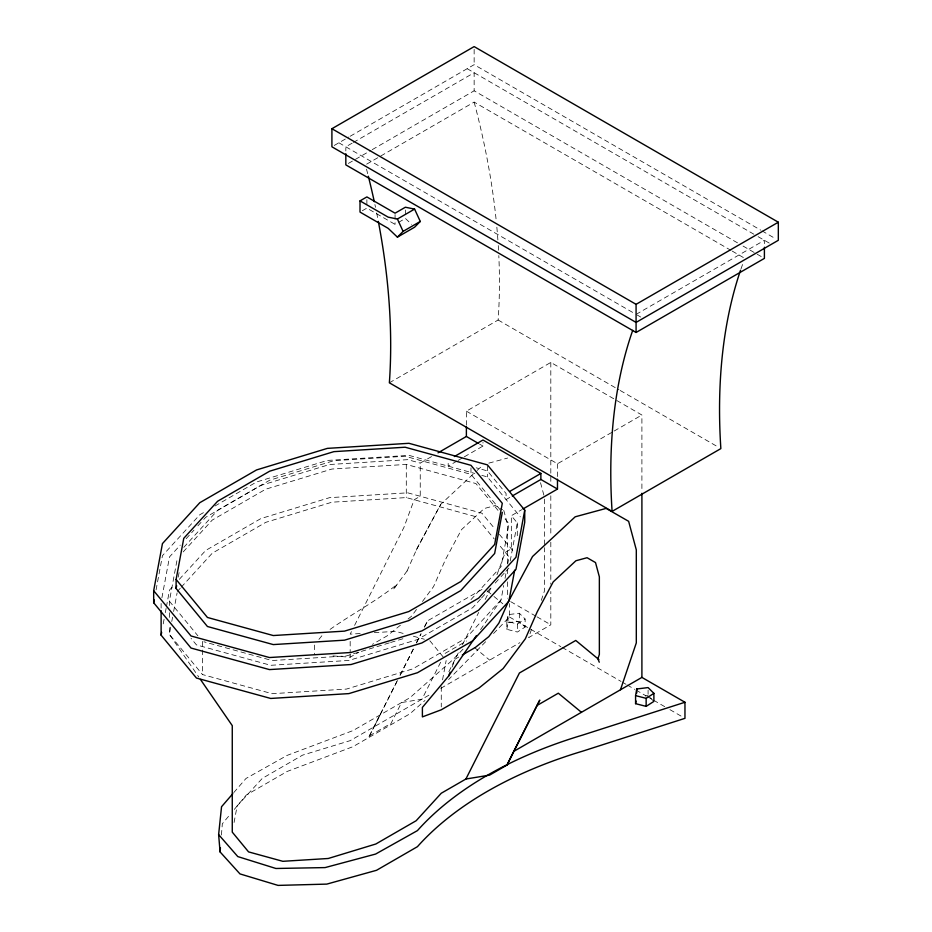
<?xml version="1.0" encoding="UTF-8"?>
<svg xmlns="http://www.w3.org/2000/svg" width="932" height="932" viewBox="0 0 932 932"><rect width="100%" height="100%" fill="white"/><g stroke="black" fill="none" stroke-linecap="round" stroke-linejoin="round"><path stroke-width="0.7" stroke-dasharray="4.66 3.5" d="M221.432 835.037L222.329 823.783L230.612 813.846M506.81 621.283L508.01 614.642L519.334 613.244L525.124 619.023L525.124 627.061L517.388 632.036L506.81 629.321L506.81 621.283L517.388 623.997L525.124 619.023M506.81 629.321L508.01 622.669L508.01 614.642M156.075 589.909L162.448 555.647L199.798 514.755L204.842 511.843M161.912 597.796L169.519 556.893L180.284 545.115M163.216 623.892L164.277 618.254M165.325 612.615L166.106 608.386M166.374 606.977L169.519 590.049L174.412 584.69M169.379 605.544L169.379 601.21L177.36 558.28M178.222 577.141L179.55 570.058M170.707 627.213L169.379 634.366L198.784 677.04M171.768 621.481L172.571 617.194M173.632 611.474L177.103 592.869M234.072 822.467L237.147 805.9L262.241 778.43L302.585 755.13L350.176 740.649L429.512 694.841M442.549 679.847L446.148 660.532M480.562 629.624L501.043 599.835L503.711 585.517M505.039 578.364L506.379 571.211M507.707 564.058L509.035 556.905L498.853 544.544M510.212 561.006L517.295 522.934L511.33 515.699L521.71 509.699M531.508 629.298L528.712 637.57L550.812 624.813L550.812 591.471M541.282 600.348L544.544 590.69L544.544 547.678M496.954 574.753L505.284 552.338L511.33 548.855L511.33 515.699M452.148 666.939L455.189 659.087L458.765 657.025M407.074 571.013L417.093 548.272L440.766 504.317L476.135 471.371M397.428 680.407L368.513 737.701L397.638 680.267M374.14 726.809L379.965 715.007M351.434 631.64L350.176 634.156L361.523 633.457M354.603 625.36L403.906 527.43L414.192 499.75L420.239 496.255L420.239 463.111L431.854 456.4M400.026 675.246L413.692 648.171M416.289 643.022L420.845 633.993M400.247 675.094L413.959 647.938M416.569 642.765L421.136 633.713M424.398 627.248L427.66 620.782L484.011 588.255M440.615 662.279L421.986 699.186L401.552 702.553L390.1 725.236L386.85 725.772L369.445 735.826M448.863 671.657L459.103 651.317M462.377 644.827L478.687 612.429M485.211 599.474L491.082 587.801M424.747 626.269L427.66 620.782M416.266 550.136L440.766 504.317M407.133 570.908L393.141 589.7L397.055 584.411C375.549 601.711 350.875 614.526 328.379 630.591M416.488 609.505L411.362 616.378L408.076 619.023M422.464 601.49L433.566 586.601L445.449 559.631L461.457 529.679L484.151 508.546L495.323 505.517L502.558 509.664M318.93 639.399L323.497 633.748M234.293 809.419L246.258 795.066L287.149 771.463L352.96 746.683L409.975 713.761L424.992 700.468M233.781 792.584L246.013 778.453L287.149 755.386L352.96 730.606L409.975 697.695L452.894 659.693L464.788 647.321M186.144 538.696L193.972 530.122M197.887 525.834L202.78 520.487M203.759 519.415L205.716 517.272L260.902 485.409L329.544 464.509L407.703 459.662L420.239 463.111M183.767 547.352L217.622 510.282L269.686 480.225L333.889 460.688L405.152 456.261L470.975 474.353L501.381 511.237M183.185 551.907L212.263 520.068L265.736 489.195L331.932 469.041L406.294 464.427L475.914 483.557L498.911 511.47M179.305 579.343L205.716 550.428L260.902 518.565L329.544 497.665L407.703 492.818L481.961 513.217L494.81 528.805M177.36 591.436L180.272 588.243M181.239 587.183L212.263 553.212L265.736 522.351L331.932 502.197L406.294 497.583L475.914 516.712L494.263 538.976M470.998 599.591L501.043 566.679L509.035 523.749L503.513 517.05M480.528 599.125L472.699 607.687L417.513 639.55L348.871 660.45L270.711 665.297L196.454 644.897L191.025 638.303M481.506 598.053L490.314 588.407M495.207 583.059L500.088 577.7M501.067 576.628L504.981 572.341M505.96 571.281L508.895 568.066M501.043 599.835L466.14 638.047L412.678 668.92L346.483 689.074L272.121 693.688L202.5 674.558L169.379 634.366L169.379 624.277M485.63 641.74L448.595 679.568M493.564 633.492L509.443 616.996L509.443 603.61M477.184 470.404L482.38 465.557M400.422 625.197L387.293 635.775L372.439 644.35M334.227 145.462L348.929 136.981M350.187 136.247L474.143 64.681L760.722 230.134M352.121 143.167L345.83 146.802L345.83 150.972M353.379 142.445L474.143 72.719L474.143 90.8L738.016 243.147M348.347 163.438L370.983 150.367M372.241 149.633L474.143 90.8M366.637 164.16L474.143 102.101L730.991 250.382M362.292 210.76L366.882 208.116L395.063 224.379L397.347 223.063M398.5 222.399L405.373 218.426L411.513 224.286M389.366 382.807L498.131 320.014A594.348 343.151 60 0 0 498.806 255.601M214.931 506.018L256.545 481.995L327.377 460.431L408.962 455.364L474.796 473.456M466.384 425.225L466.384 411.175L550.812 362.432L641.903 415.02L641.903 491.851M636.078 314.387L764.403 240.293L764.403 245.862M456.89 461.119L448.187 466.14L448.187 460.117M458.125 460.408L463.099 457.53M464.346 456.82L482.986 446.055L482.986 442.432M466.384 411.175L557.476 463.763L612.918 431.749M614.176 431.027L641.903 415.02M509.804 497.408L506.076 499.564L506.076 493.529L487.401 470.893L476.205 467.817M332.992 655.918L350.176 657.211L358.832 652.202M445.112 653.379L466.559 640.995M440.789 688.329L519.893 642.661M389.238 642.905L346.483 655.918L272.121 660.532L203.898 641.787M390.613 642.486L404.406 638.292M488.811 463.134L507.649 458.031M508.01 622.669L519.334 621.283L525.124 627.061M645.259 695.971L648.089 695.622M374.303 632.665L395.587 631.337L403.812 633.597M481.797 475.378L487.401 476.916L520.312 516.841M413.4 636.23L424.363 639.247M761.98 230.868L775.808 238.848M467.188 68.7L756.866 235.947M758.112 236.67L770.205 243.648M743.037 246.048L764.403 258.385M732.249 251.116L743.585 257.651M338.864 142.782L633.574 312.931M637.243 315.051L640.727 317.055M498.131 320.014L618.93 389.762M620.188 390.485L718.339 447.15M479.432 443.993L482.986 446.055M510.689 601.653L535.76 616.122M537.018 616.844L550.812 624.813M509.443 616.996L560.843 646.68M562.101 647.402L621.027 681.42M622.273 682.142L626.036 684.321M627.294 685.043L634.82 689.389M636.067 690.111L646.097 695.901M647.356 696.623L652.365 699.524M653.623 700.247L664.9 706.759M669.922 709.648L682.457 716.894M487.331 590.993L492.865 595.56M493.972 596.48L502.826 603.796M474.26 647.367L489.684 660.101M650.023 697.544L653.891 701.4M499.401 534.374L514.732 552.991M429.85 640.75L444.331 658.33M169.379 601.21L197.899 635.822M540.525 482.718L544.544 497.688M503.758 510.352L507.591 524.646L507.591 563.266M648.089 690.263L648.089 694.282M557.476 463.763L557.476 477.813M550.812 362.432L550.812 482.741M550.812 495.789L550.812 536.378M550.812 542.179L550.812 584.224M544.544 499.109L544.544 546.245M519.334 613.244L519.334 621.283M517.388 623.997L517.388 632.036M517.295 522.934L517.295 535.912M507.591 568.986L507.591 576.139M507.591 581.859L507.591 598.193M487.401 466.07L487.401 476.916M474.143 49.384L474.143 64.681M470.975 467.887L470.975 474.353M441.267 686.756L441.267 706.922M406.294 464.427L406.294 497.583M405.373 210.038L405.373 215.63M395.063 214.581L395.063 224.379M366.882 199.716L366.882 205.32M350.176 641.356L350.176 652.889M350.176 654.322L350.176 657.211M314.375 645.049L314.375 654.532M202.5 641.402L202.5 648.614M202.5 650.058L202.5 674.558M169.379 612.743L169.379 618.51M161.12 603.47L161.12 609.237M474.143 102.101A594.348 343.151 60 0 1 496.302 221.501M496.849 227.21A594.348 343.151 60 0 1 497.886 239.967M498.271 245.582A594.348 343.151 60 0 1 498.585 251.174M366.509 169.146A594.348 343.151 60 0 1 367.965 174.808M374.909 204.516A594.348 343.151 60 0 1 375.503 207.335M376.668 212.962A594.348 343.151 60 0 1 378.054 219.975M741.01 268.894A594.348 343.151 60 0 1 742.886 263.593"/><path stroke-width="1.4" d="M200.415 679.405L232.266 725.632L232.266 832.125L248.564 851.895L282.827 861.308L328.239 858.489L375.829 844.008L416.173 820.719L441.267 793.237L465.895 779.024L489.58 775.121L506.985 765.067L513.742 751.39L641.903 677.401L684.962 702.262L684.962 718.339L583.176 750.994A384.264 221.851 0 0 0 417.431 846.675L376.551 870.29L326.806 884.107L278.062 885.4L239.978 873.913L220.08 851.93L220.418 847.701M220.08 851.93L218.624 834.606L221.548 806.728L232.837 793.668M635.577 695.622L636.777 688.981L648.089 687.583L653.891 693.361L653.891 701.4L646.144 706.374L635.577 703.66L635.577 695.622L646.144 698.336L653.891 693.361M635.577 703.66L636.055 701.004M153.675 590.702L162.448 543.601L199.798 502.697L256.545 469.938L327.377 448.374L408.962 443.306L487.401 464.858L524.739 510.154L524.739 522.2L515.967 569.312L478.617 610.204L421.87 642.963L351.038 664.528L269.441 669.595L191.013 648.043L153.675 602.759L153.675 590.702L191.013 635.985L269.441 657.538L351.038 652.482L421.87 630.917L478.617 598.158L515.967 557.254L524.739 510.154M153.675 602.759L154.211 599.905M514.674 570.186L508.895 601.21L472.699 640.843L417.513 672.706L348.871 693.606L270.711 698.452L196.454 678.053L161.12 635.181L161.644 632.362M176.113 579.459L183.767 538.312L217.622 501.241L269.686 471.184L333.889 451.647L405.152 447.22L470.975 465.313L502.301 503.315L494.647 544.451L460.792 581.521L408.729 611.578L344.525 631.127L273.262 635.542L207.44 617.462L176.113 579.459L176.113 588.5L207.44 626.502L273.262 644.583L344.525 640.168L408.729 620.619L460.792 590.562L494.647 553.492L502.301 512.355M176.113 588.5L176.637 585.657M620.467 689.773L636.311 642.894L636.311 549.892L628.634 521.314L606.138 508.406L575.184 516.806L532.522 556.532L508.033 602.352L498.888 623.112L488.811 636.626L475.425 647.402L462.33 654.963M599.253 662.209L597.901 658.749L599.358 654.439L599.358 576.85L595.513 562.567L587.078 557.72L575.918 560.749L553.212 581.883L537.205 611.835L525.333 638.816L503.117 668.582L479.048 687.979L441.267 709.8L422.394 716.894L422.394 707.411L448.595 676.096L450.121 672.17M465.895 779.024L519.427 672.986L575.766 640.459L598.892 659.565M513.742 751.39L539.779 700.107L506.985 765.067M448.595 676.096L476.462 635.577M397.405 237.136L403.102 231.369L420.285 221.443L414.589 209.094L405.373 207.23L395.063 213.183L366.882 196.92L360.008 200.881L360.008 212.077L388.19 228.352L397.405 237.136L414.589 227.21L420.285 221.443M331.909 128.721L474.143 46.6L778.325 222.212L778.325 240.293L636.078 322.414L331.909 146.802L331.909 128.721L636.078 304.333L778.325 222.212M360.008 200.881L388.19 217.156L397.405 219.02L414.589 209.094M345.83 153.757L345.83 164.882L636.078 332.468L764.403 258.385L764.403 247.248M438.017 452.836L466.384 436.467L478.244 443.317M454.397 456.529L482.986 440.021L540.875 473.444L540.875 479.467L512.285 495.975M509.804 491.385L540.875 473.444M522.945 508.988L557.476 489.055L557.476 479.223M378.322 221.373A594.348 343.151 60 0 1 389.366 382.807L612.091 511.4L720.855 448.607A594.348 343.151 60 0 1 740.544 270.233M536.867 705.582L558.315 693.198L581.44 712.304M684.962 702.262L583.176 734.917A384.264 221.851 0 0 0 417.431 830.61L375.608 854.062L325.093 867.587L275.907 868.484L237.788 856.578L218.624 834.606M540.875 479.467L557.476 489.055M397.405 219.02L403.102 231.369M646.144 698.336L646.144 706.374M641.903 493.296L641.903 677.401M636.777 688.981L636.777 693M636.078 304.333L636.078 332.468M466.384 426.623L466.384 436.467M161.12 610.67L161.12 635.181M368.326 176.23A594.348 343.151 60 0 1 374.303 201.696M612.091 511.4A594.348 343.151 60 0 1 632.712 330.359"/></g></svg>
